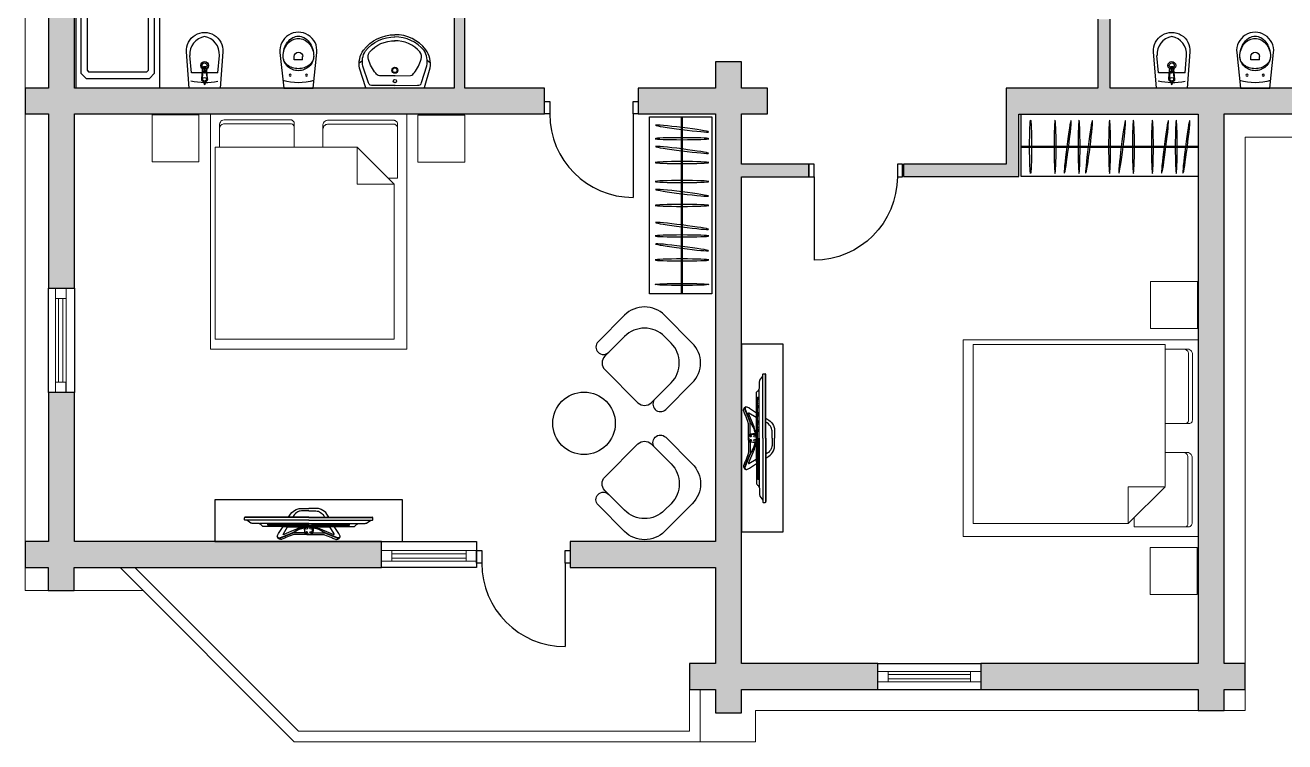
# Model space of a CAD drawing. Header units: millimetres. Extents: x 206455 to 265096, y 21531 to 53708.
# Drawn here: x 246737 to 258827, y 21531 to 28403 of the extents above; entities that cross this region are included whole.
import ezdxf

# ---------------------------------------------------------------- set-up
doc = ezdxf.new("R2010")
doc.units = ezdxf.units.MM
for name, color, linetype in [('dwgmodels.com', 250, 'Continuous'), ('furniture _san', 36, 'Continuous'), ('hatches', 8, 'Continuous'), ('wall', 5, 'Continuous')]:
    doc.layers.add(name, color=color, linetype=linetype)

# ---------------------------------------------------------------- blocks, each defined once
blk = doc.blocks.new('bed 343')
at = {"color": 0, "linetype": 'Continuous', "lineweight": 15, "ltscale": 0.13}
for points in [[(-12, 1498), (-461, 1498), (-461, 1049), (-12, 1049)], [(-8, -1502), (-458, -1502), (-458, -1053), (-8, -1053)]]:
    blk.add_lwpolyline(points, close=True, dxfattribs=at)
at = {"color": 0, "linetype": 'Continuous', "lineweight": 15, "ltscale": 0.2}
blk.add_lwpolyline([(0, 942), (-2257, 942), (-2257, -942), (0, -942)], close=True, dxfattribs=at)
for points in [[(-616, 770), (-616, 763), (-616, 851), (-88, 851), (-85, 851), (-79, 848), (-73, 843), (-68, 837), (-65, 833), (-63, 829), (-62, 825), (-60, 819), (-60, 816), (-60, 180), (-63, 168), (-69, 157), (-75, 149), (-85, 143), (-94, 138), (-102, 136), (-319, 136), (-140, 136), (-129, 141), (-117, 146), (-106, 157), (-102, 166), (-100, 174), (-99, 180), (-99, 818), (-99, 827), (-103, 834), (-108, 841), (-114, 846), (-121, 850), (-122, 851)], [(-319, 465), (-319, -898), (-2161, -898), (-2161, 819), (-673, 819), (-673, 466), (-319, 466), (-673, 819)], [(-317, -140), (-317, -140), (-317, -140), (-83, -140), (-80, -140), (-74, -143), (-68, -148), (-63, -154), (-60, -158), (-58, -162), (-57, -166), (-55, -172), (-55, -175), (-55, -811), (-58, -823), (-64, -834), (-70, -842), (-80, -848), (-89, -853), (-97, -855), (-314, -855), (-135, -855), (-124, -850), (-112, -845), (-101, -834), (-97, -825), (-95, -817), (-94, -811), (-94, -173), (-94, -164), (-98, -157), (-103, -150), (-109, -145), (-116, -141), (-117, -140)]]:
    blk.add_lwpolyline(points, dxfattribs=at)
blk = doc.blocks.new('ward46')
at = {"color": 0}
for p, q in [((283, 1700), (283, 0)), ((293, 1700), (293, 0))]:
    blk.add_line(p, q, dxfattribs=at)
for points in [[(600, 0), (0, 0), (0, 1700), (600, 1700)], [(600, 1700), (600, 0)]]:
    blk.add_lwpolyline(points, dxfattribs=at)
blk.add_ellipse((287, 1609), major_axis=(256, 0), ratio=0.03669, dxfattribs=at)
at = {"color": 0, "extrusion": (0, 0, -1)}
for centre, major_axis in [((287, 1374), (256, 0)), ((286, 1253), (254, -32)), ((287, 1144), (256, 0)), ((286, 1048), (254, -32)), ((287, 851), (256, 0)), ((286, 730), (254, -32)), ((287, 622), (256, 0)), ((287, 440), (256, 0)), ((286, 319), (254, -32)), ((287, 211), (256, 0)), ((286, 114), (254, -32))]:
    blk.add_ellipse(centre, major_axis=major_axis, ratio=0.03669, dxfattribs=at)
blk = doc.blocks.new('wash b1')
at = {"color": 0}
for p, q in [((-311, -264), (-342, -239)), ((311, -264), (342, -239))]:
    blk.add_line(p, q, dxfattribs=at)
for points in [[(0, 0), (-279, 0, 0.349334), (-284, -4), (-338, -191, 0.210862), (-299, -365, 0.238221), (-1, -511, -0.006376)], [(-3, 0), (276, 0, -0.349334), (281, -4), (338, -191, -0.210862), (299, -365, -0.236938), (-1, -511, 0.006376)], [(0, -25), (-216, -25, 0.390337), (-256, -51), (-308, -212, 0.183446), (-282, -357, 0.232242), (0, -490, 0.646667)], [(0, -116), (-151, -119, 0.204561), (-187, -147, 0.107345), (-252, -274, 0.24654), (-242, -344, 0.234802), (1, -452, 0.791678)], [(-3, -116), (149, -119, -0.218686), (184, -142, -0.103144), (252, -274, -0.24654), (242, -344, -0.232404), (-4, -452, -0.791678)], [(-3, -25), (213, -25, -0.390337), (253, -51), (308, -212, -0.183446), (282, -357, -0.230237), (-3, -490, -0.646667)]]:
    blk.add_lwpolyline(points, format="xyb", dxfattribs=at)
for centre, radius in [((0, -66), 16), ((0, -170), 29), ((0, -170), 22)]:
    blk.add_circle(centre, radius, dxfattribs=at)
blk = doc.blocks.new('v1')
at = {"color": 0}
for p, q in [((41, -270), (-41, -270)), ((-41, -270), (-41, -303)), ((41, -270), (41, -303))]:
    blk.add_line(p, q, dxfattribs=at)
blk.add_lwpolyline([(-141, 0), (141, 0), (177, -339, -1.109549), (-177, -339), (-141, 0)], format="xyb", dxfattribs=at)
for centre in [(-78, -123), (78, -123)]:
    blk.add_circle(centre, 9.95, dxfattribs=at)
for centre, radius, start, end in [((0, -615), 564, 74.7124, 105.2876), ((-9, -307), 138, 133.1854, 156.1873), ((-9, -307), 138, 133.1854, 156.1873), ((-26, -315), 124, 128.9942, 152.905), ((-3, -313), 146, 111.2448, 133.1854), ((-3, -313), 146, 111.2448, 133.1854), ((-10, -335), 149, 108.5391, 128.9942), ((0, -322), 156, 90, 111.2448), ((0, -322), 156, 90, 111.2448), ((0, -365), 180, 90, 108.5391), ((0, -322), 156, 68.7552, 90), ((0, -322), 156, 68.7552, 90), ((0, -365), 180, 71.4609, 90), ((3, -313), 146, 46.8146, 68.7552), ((3, -313), 146, 46.8146, 68.7552), ((10, -335), 149, 51.0058, 71.4609), ((9, -307), 138, 23.8127, 46.8146), ((9, -307), 138, 23.8127, 46.8146), ((26, -315), 124, 27.095, 51.0058), ((-17, -303), 129, 156.1873, 180), ((-17, -303), 129, 156.1873, 180), ((-50, -303), 96.8, 152.905, 180), ((109, -303), 256, 180, 197.3785), ((55, -303), 202, 180, 199.4203), ((55, -303), 202, 180, 199.4203), ((0, -303), 41.2, 180, 0), ((-109, -303), 256, 342.6215, 0), ((-55, -303), 202, 340.5797, 0), ((-55, -303), 202, 340.5797, 0), ((17, -303), 129, 0, 23.8127), ((17, -303), 129, 0, 23.8127), ((50, -303), 96.8, 0, 27.095), ((28, -313), 173, 199.4203, 220.4025), ((28, -313), 173, 199.4203, 220.4025), ((56, -320), 200, 197.3785, 217.0738), ((11, -327), 151, 220.4025, 244.0498), ((11, -327), 151, 220.4025, 244.0498), ((22, -346), 157, 217.0738, 241.268), ((0, -350), 125, 244.0498, 270), ((0, -350), 125, 244.0498, 270), ((0, -385), 112, 241.268, 270), ((0, -350), 125, 270, 295.9502), ((0, -350), 125, 270, 295.9502), ((0, -385), 112, 270, 298.732), ((-22, -346), 157, 298.732, 322.9262), ((-11, -327), 151, 295.9502, 319.5975), ((-11, -327), 151, 295.9502, 319.5975), ((-28, -313), 173, 319.5975, 340.5797), ((-28, -313), 173, 319.5975, 340.5797), ((-56, -320), 200, 322.9262, 342.6215)]:
    blk.add_arc(centre, radius, start, end, dxfattribs=at)
blk = doc.blocks.new('mixer4bidet(plan)')
at = {"color": 0}
for p, q in [((-28, 2), (-35, 2)), ((0, 28), (94, 21)), ((97, 18), (97, -18)), ((97, 11), (104, 11)), ((104, 13), (112, 13)), ((113, 12), (121, 12)), ((-28, -2), (-35, -2)), ((0, -28), (94, -21)), ((97, -11), (104, -11)), ((104, -13), (112, -13)), ((113, -12), (121, -12))]:
    blk.add_line(p, q, dxfattribs=at)
blk.add_circle((-42, 0), 6.91, dxfattribs=at)
for centre, radius, start, end in [((0, 0), 27.5, 45.2651, 314.7349), ((0, 0), 24.5, 55.034, 65.9105), ((15, 22), 2, 235.034, 267.8471), ((94, 18), 3, 0, 86.3288), ((0, 0), 24.5, 294.0895, 304.966), ((15, -22), 2, 92.1529, 124.966), ((94, -18), 3, 273.6712, 0)]:
    blk.add_arc(centre, radius, start, end, dxfattribs=at)
for centre, major_axis, ratio, start_param, end_param in [((0, 0), (90.3, 0), 0.221476, 4.880525, 7.685846), ((104, 0), (0, 13), 0.174484, 2.579523, 6.845255), ((104, 0), (0, -11), 0.174139, 0, 3.141593), ((112, 0), (0, 13), 0.174484, 3.141593, 6.283185), ((121, 0), (0, 12), 0.174139, 3.141593, 6.283185)]:
    blk.add_ellipse(centre, major_axis=major_axis, ratio=ratio, start_param=start_param, end_param=end_param, dxfattribs=at)
blk.add_ellipse((70, 0), major_axis=(-10, 0), ratio=0.2, dxfattribs=at)
blk = doc.blocks.new('bide')
at = {"color": 0}
for p, q in [((-127, -145), (-142, -311)), ((-127, -145), (127, -145)), ((127, -145), (142, -311))]:
    blk.add_line(p, q, dxfattribs=at)
for points in [[(-148, 0), (148, 0), (174, -346, -1.078725), (-174, -346), (-148, 0)], [(-127, -63, -0.110662), (131, -66)]]:
    blk.add_lwpolyline(points, format="xyb", dxfattribs=at)
for centre, radius in [((0, -84), 17.5), ((0, -216), 37.4), ((0, -216), 23.9)]:
    blk.add_circle(centre, radius, dxfattribs=at)
for centre, start, end in [((30, -324), 175.5479, 259.9546), ((-30, -324), 280.0454, 4.4521)]:
    blk.add_arc(centre, 172, start, end, dxfattribs=at)
at = {"color": 0, "xscale": -1, "rotation": 90}
blk.add_blockref('mixer4bidet(plan)', (0, -84), dxfattribs=at)
blk = doc.blocks.new('1700 v')
at = {"color": 0}
for p, q in [((135, 354), (85, 304)), ((719, 354), (135, 354)), ((750, 323), (719, 354)), ((1059, 323), (1090, 354)), ((1577, 354), (1090, 354)), ((1627, 304), (1577, 354)), ((85, 304), (85, -304)), ((160, 294), (145, 279)), ((145, 279), (145, -279)), ((719, 294), (160, 294)), ((1552, 294), (719, 294)), ((1059, 323), (750, 323)), ((1567, 278), (1552, 294)), ((1567, -278), (1567, 278)), ((1589, 284), (1589, -284)), ((1666, 284), (1589, 284)), ((1666, 238), (1589, 238)), ((1666, 230), (1589, 230)), ((1627, 284), (1627, 304)), ((1666, -284), (1666, 284)), ((85, -304), (135, -354)), ((85, -304), (85, -304)), ((145, -279), (160, -294)), ((145, -279), (145, -279)), ((160, -294), (719, -294)), ((719, -294), (1552, -294)), ((750, -323), (719, -354)), ((750, -323), (1059, -323)), ((1059, -323), (1090, -354)), ((1552, -294), (1567, -278)), ((1577, -354), (1627, -304)), ((1666, -235), (1589, -235)), ((1666, -243), (1589, -243)), ((1589, -284), (1666, -284)), ((1627, -304), (1627, -284)), ((135, -354), (719, -354)), ((1090, -354), (1577, -354))]:
    blk.add_line(p, q, dxfattribs=at)
blk.add_lwpolyline([(0, 400), (1700, 400), (1700, -400), (0, -400)], close=True, dxfattribs=at)
blk = doc.blocks.new('door900')
at = {"color": 0}
for points in [[(-900, 0), (-900, 120), (-850, 120), (-850, 0), (-900, 0)], [(-50, 0), (-50, 120), (0, 120), (0, 0), (-50, 0)], [(-50, 0), (-50, -800)]]:
    blk.add_lwpolyline(points, dxfattribs=at)
blk.add_arc((-50, 0), 800, 180, 270, dxfattribs=at)
blk = doc.blocks.new('tv table23')
at = {"color": 0}
blk.add_lwpolyline([(0, -900), (400, -900), (400, 900), (0, 900), (0, -900)], dxfattribs=at)
blk = doc.blocks.new('LG-55-la6208-4 top')
at = {"layer": 'dwgmodels.com', "color": 0}
for p, q in [((0, 0), (-139, 0)), ((0, 0), (139, 0)), ((0, -105), (-473, -105)), ((0, -77), (-432, -77)), ((0, -89), (-389, -89)), ((0, -77), (432, -77)), ((0, -89), (389, -89)), ((0, -105), (473, -105)), ((0, -163), (-616, -163)), ((0, -140), (-613, -140)), ((0, -168), (-609, -168)), ((0, -140), (613, -140)), ((0, -163), (616, -163)), ((0, -168), (609, -168))]:
    blk.add_line(p, q, dxfattribs=at)
for points in [[(-139, 0, -0.087489), (-151, 2, -0.012567), (-221, 29, 0.010337), (-258, 44, 0.091985), (-266, 46, 0.050664), (-280, 44, 0.157379), (-293, 37), (-300, 25, 0.203619), (-301, 14)], [(-301, 14, 0.03963), (-289, -12), (-244, -77)], [(-300, 25), (-296, 30, -0.176327), (-288, 34, -0.124023), (-276, 33), (-156, -15, -0.043017), (-146, -20, 0.007168), (-119, -37, 0.035791), (-88, -52, 0.053078), (-45, -64), (-38, -64)], [(-297, 23), (-294, 28, -0.176327), (-288, 31, -0.122846), (-277, 30), (-158, -18, -0.043017), (-147, -23, 0.007168), (-120, -39, 0.035791), (-89, -55, 0.053299), (-45, -67), (-38, -68)], [(-44, -74), (-44, -70), (-59, -68, -0.030959), (-103, -57, -0.025373), (-132, -46, -0.003627), (-148, -40, 0.002957), (-237, -1, 0.075709), (-242, 0, 0.421822), (-244, -2, 0.125069), (-243, -6), (-202, -76)], [(300, 25), (296, 30, 0.176327), (288, 34, 0.124023), (276, 33), (156, -15, 0.043017), (146, -20, -0.007168), (119, -37, -0.035791), (88, -52, -0.053078), (45, -64), (38, -64)], [(297, 23), (294, 28, 0.176327), (288, 31, 0.122846), (277, 30), (158, -18, 0.043017), (147, -23, -0.007168), (120, -39, -0.035791), (89, -55, -0.053299), (45, -67), (38, -68)], [(44, -74), (44, -70), (59, -68, 0.030959), (103, -57, 0.025373), (132, -46, 0.003627), (148, -40, -0.002957), (237, -1, -0.075709), (242, 0, -0.421822), (244, -2, -0.125069), (243, -6), (202, -76)], [(139, 0, 0.087489), (151, 2, 0.012567), (221, 29, -0.010337), (258, 44, -0.091985), (266, 46, -0.050664), (280, 44, -0.157379), (293, 37), (300, 25, -0.203619), (301, 14)], [(301, 14, -0.03963), (289, -12), (244, -77)], [(-432, -77, 0.185144), (-446, -84, -0.014846), (-455, -93, -0.123556), (-479, -107, -0.051646), (-481, -108), (-542, -108, 0.115088), (-556, -111), (-595, -140)], [(-389, -89), (-392, -91, 0.150292), (-393, -96), (-393, -102), (0, -102)], [(-38, -15, -0.048999), (-42, -17, -0.126237), (-48, -18), (-150, -18)], [(-45, -64), (-39, -19, -0.06881), (-38, -15, -0.311157), (-17, -1), (0, -1)], [(0, -5), (-17, -5, 0.176327), (-27, -9, 0.18738), (-36, -27), (-38, -74)], [(45, -64), (39, -19, 0.06881), (38, -15, 0.311157), (17, -1), (0, -1)], [(0, -5), (17, -5, -0.176327), (27, -9, -0.18738), (36, -27), (38, -74)], [(389, -89), (392, -91, -0.150292), (393, -96), (393, -102), (0, -102)], [(38, -15, 0.048999), (42, -17, 0.126237), (48, -18), (150, -18)], [(432, -77, -0.185144), (446, -84, 0.014846), (455, -93, 0.123556), (479, -107, 0.051646), (481, -108), (542, -108, -0.115088), (556, -111), (595, -140)], [(-193, -168), (-174, -197, 0.052137), (-174, -197, 0.127134), (-121, -241, 0.092146), (-83, -251, 0.038202)], [(0, -227), (-69, -227, -0.149981), (-114, -213, -0.12639), (-153, -168, 0.883679)], [(0, -227), (69, -227, 0.149981), (114, -213, 0.12639), (153, -168, -0.883679)], [(193, -168), (174, -197, -0.052137), (174, -197, -0.127134), (121, -241, -0.092146), (83, -251, -0.038202)]]:
    blk.add_lwpolyline(points, format="xyb", dxfattribs=at)
for points in [[(-387, -102), (-387, -98), (-389, -98), (-389, -102)], [(-381, -102), (-381, -98), (-383, -98), (-383, -102)], [(-375, -102), (-375, -98), (-377, -98), (-377, -102)], [(-369, -102), (-369, -98), (-370, -98), (-370, -102)], [(-363, -102), (-363, -98), (-364, -98), (-364, -102)], [(-356, -102), (-356, -98), (-358, -98), (-358, -102)], [(-350, -102), (-350, -98), (-352, -98), (-352, -102)], [(-344, -102), (-344, -98), (-346, -98), (-346, -102)], [(-338, -102), (-338, -98), (-340, -98), (-340, -102)], [(-332, -102), (-332, -98), (-334, -98), (-334, -102)], [(-326, -102), (-326, -98), (-327, -98), (-327, -102)], [(-320, -102), (-320, -98), (-321, -98), (-321, -102)], [(-313, -102), (-313, -98), (-315, -98), (-315, -102)], [(-307, -102), (-307, -98), (-309, -98), (-309, -102)], [(-301, -102), (-301, -98), (-303, -98), (-303, -102)], [(-295, -102), (-295, -98), (-297, -98), (-297, -102)], [(-289, -102), (-289, -98), (-291, -98), (-291, -102)], [(-283, -102), (-283, -98), (-285, -98), (-285, -102)], [(-277, -102), (-277, -98), (-278, -98), (-278, -102)], [(-271, -102), (-271, -98), (-272, -98), (-272, -102)], [(-264, -102), (-264, -98), (-266, -98), (-266, -102)], [(-258, -102), (-258, -98), (-260, -98), (-260, -102)], [(-252, -102), (-252, -98), (-254, -98), (-254, -102)], [(-246, -102), (-246, -98), (-248, -98), (-248, -102)], [(-240, -102), (-240, -98), (-242, -98), (-242, -102)], [(-234, -102), (-234, -98), (-235, -98), (-235, -102)], [(-228, -102), (-228, -98), (-229, -98), (-229, -102)], [(-221, -102), (-221, -98), (-223, -98), (-223, -102)], [(-215, -102), (-215, -98), (-217, -98), (-217, -102)], [(-209, -102), (-209, -98), (-211, -98), (-211, -102)], [(-203, -102), (-203, -98), (-205, -98), (-205, -102)], [(-197, -102), (-197, -98), (-199, -98), (-199, -102)], [(-191, -102), (-191, -98), (-193, -98), (-193, -102)], [(-185, -102), (-185, -98), (-186, -98), (-186, -102)], [(-179, -102), (-179, -98), (-180, -98), (-180, -102)], [(-172, -102), (-172, -98), (-174, -98), (-174, -102)], [(-166, -102), (-166, -98), (-168, -98), (-168, -102)], [(-160, -102), (-160, -98), (-162, -98), (-162, -102)], [(-154, -102), (-154, -98), (-156, -98), (-156, -102)], [(-148, -102), (-148, -98), (-150, -98), (-150, -102)], [(-142, -102), (-142, -98), (-143, -98), (-143, -102)], [(-136, -102), (-136, -98), (-137, -98), (-137, -102)], [(-129, -102), (-129, -98), (-131, -98), (-131, -102)], [(-123, -102), (-123, -98), (-125, -98), (-125, -102)], [(-117, -102), (-117, -98), (-119, -98), (-119, -102)], [(-111, -102), (-111, -98), (-113, -98), (-113, -102)], [(-105, -102), (-105, -98), (-107, -98), (-107, -102)], [(-99, -102), (-99, -98), (-101, -98), (-101, -102)], [(-93, -102), (-93, -98), (-94, -98), (-94, -102)], [(-87, -102), (-87, -98), (-88, -98), (-88, -102)], [(-80, -102), (-80, -98), (-82, -98), (-82, -102)], [(-74, -102), (-74, -98), (-76, -98), (-76, -102)], [(-68, -102), (-68, -98), (-70, -98), (-70, -102)], [(-62, -102), (-62, -98), (-64, -98), (-64, -102)], [(-56, -102), (-56, -98), (-58, -98), (-58, -102)], [(-50, -102), (-50, -98), (-51, -98), (-51, -102)], [(-44, -102), (-44, -98), (-45, -98), (-45, -102)], [(-37, -102), (-37, -98), (-39, -98), (-39, -102)], [(-31, -102), (-31, -98), (-33, -98), (-33, -102)], [(31, -102), (31, -98), (33, -98), (33, -102)], [(37, -102), (37, -98), (39, -98), (39, -102)], [(44, -102), (44, -98), (45, -98), (45, -102)], [(50, -102), (50, -98), (51, -98), (51, -102)], [(56, -102), (56, -98), (58, -98), (58, -102)], [(62, -102), (62, -98), (64, -98), (64, -102)], [(68, -102), (68, -98), (70, -98), (70, -102)], [(74, -102), (74, -98), (76, -98), (76, -102)], [(80, -102), (80, -98), (82, -98), (82, -102)], [(87, -102), (87, -98), (88, -98), (88, -102)], [(93, -102), (93, -98), (94, -98), (94, -102)], [(99, -102), (99, -98), (101, -98), (101, -102)], [(105, -102), (105, -98), (107, -98), (107, -102)], [(111, -102), (111, -98), (113, -98), (113, -102)], [(117, -102), (117, -98), (119, -98), (119, -102)], [(123, -102), (123, -98), (125, -98), (125, -102)], [(129, -102), (129, -98), (131, -98), (131, -102)], [(136, -102), (136, -98), (137, -98), (137, -102)], [(142, -102), (142, -98), (143, -98), (143, -102)], [(148, -102), (148, -98), (150, -98), (150, -102)], [(154, -102), (154, -98), (156, -98), (156, -102)], [(160, -102), (160, -98), (162, -98), (162, -102)], [(166, -102), (166, -98), (168, -98), (168, -102)], [(172, -102), (172, -98), (174, -98), (174, -102)], [(179, -102), (179, -98), (180, -98), (180, -102)], [(185, -102), (185, -98), (186, -98), (186, -102)], [(191, -102), (191, -98), (193, -98), (193, -102)], [(197, -102), (197, -98), (199, -98), (199, -102)], [(203, -102), (203, -98), (205, -98), (205, -102)], [(209, -102), (209, -98), (211, -98), (211, -102)], [(215, -102), (215, -98), (217, -98), (217, -102)], [(221, -102), (221, -98), (223, -98), (223, -102)], [(228, -102), (228, -98), (229, -98), (229, -102)], [(234, -102), (234, -98), (235, -98), (235, -102)], [(240, -102), (240, -98), (242, -98), (242, -102)], [(246, -102), (246, -98), (248, -98), (248, -102)], [(252, -102), (252, -98), (254, -98), (254, -102)], [(258, -102), (258, -98), (260, -98), (260, -102)], [(264, -102), (264, -98), (266, -98), (266, -102)], [(271, -102), (271, -98), (272, -98), (272, -102)], [(277, -102), (277, -98), (278, -98), (278, -102)], [(283, -102), (283, -98), (285, -98), (285, -102)], [(289, -102), (289, -98), (291, -98), (291, -102)], [(295, -102), (295, -98), (297, -98), (297, -102)], [(301, -102), (301, -98), (303, -98), (303, -102)], [(307, -102), (307, -98), (309, -98), (309, -102)], [(313, -102), (313, -98), (315, -98), (315, -102)], [(320, -102), (320, -98), (321, -98), (321, -102)], [(326, -102), (326, -98), (327, -98), (327, -102)], [(332, -102), (332, -98), (334, -98), (334, -102)], [(338, -102), (338, -98), (340, -98), (340, -102)], [(344, -102), (344, -98), (346, -98), (346, -102)], [(350, -102), (350, -98), (352, -98), (352, -102)], [(356, -102), (356, -98), (358, -98), (358, -102)], [(363, -102), (363, -98), (364, -98), (364, -102)], [(369, -102), (369, -98), (370, -98), (370, -102)], [(375, -102), (375, -98), (377, -98), (377, -102)], [(381, -102), (381, -98), (383, -98), (383, -102)], [(387, -102), (387, -98), (389, -98), (389, -102)], [(-616, -142), (-616, -162)], [(616, -142), (616, -162)], [(-83, -251), (0, -251)], [(83, -251), (0, -251)]]:
    blk.add_lwpolyline(points, dxfattribs=at)
for centre, radius in [((-20, -61), 9.83), ((-20, -22), 8.15), ((20, -61), 9.83), ((20, -22), 8.15)]:
    blk.add_circle(centre, radius, dxfattribs=at)
for centre, radius, start, end in [((-17, -9243), 9169, 89.8929, 91.4168), ((17, -9243), 9169, 88.5832, 90.1071), ((-613, -142), 2.56, 90, 180), ((-609, -162), 6.82, 180, 270), ((609, -162), 6.82, 270, 0), ((613, -142), 2.56, 0, 90)]:
    blk.add_arc(centre, radius, start, end, dxfattribs=at)
blk = doc.blocks.new('tv t2')
at = {"color": 0}
blk.add_blockref('tv table23', (0, 0), dxfattribs=at)
at = {"color": 0, "rotation": 90}
blk.add_blockref('LG-55-la6208-4 top', (66, 0), dxfattribs=at)
blk = doc.blocks.new('armchair 0556')
at = {"color": 0}
for p, q in [((-630, 459), (-270, 459)), ((-414, 315), (-684, 315)), ((-774, 225), (-774, -225)), ((0, -189), (0, 189)), ((-144, -45), (-144, 45)), ((-684, -315), (-414, -315)), ((-630, -459), (-270, -459))]:
    blk.add_line(p, q, dxfattribs=at)
for centre, radius, start, end in [((-630, 387), 72, 90, 270), ((-270, 189), 270, 360, 90), ((-684, 225), 90, 90, 180), ((-414, 45), 270, 360, 90), ((-414, -45), 270, 270, 360), ((-684, -225), 90, 180, 270), ((-270, -189), 270, 270, 360), ((-630, -387), 72, 90, 270)]:
    blk.add_arc(centre, radius, start, end, dxfattribs=at)

msp = doc.modelspace()

# ---------------------------------------------------------------- hatches: boundary and pattern name
at = {"layer": 'hatches', "true_color": 0x474847}
h = msp.add_hatch(color=59, dxfattribs=at)
h.paths.add_polyline_path([(247209, 29762), (247209, 30110), (246959, 30110), (246959, 27801), (246737, 27801), (246737, 27552), (246959, 27552), (246959, 25882), (247209, 25882), (247209, 27552), (251721, 27552), (251721, 27801), (250955, 27801), (250955, 29642), (251713, 29642), (251713, 29762), (250699, 29762), (250699, 29642), (250855, 29642), (250855, 27801), (247209, 27801), (247209, 29642), (249899, 29642), (249899, 29762)])
h.paths.add_polyline_path([(249334, 33372), (249334, 33622), (247209, 33622), (247209, 33840), (246959, 33840), (246959, 33622), (246738, 33622), (246738, 33372), (246959, 33372), (246959, 31932), (247209, 31932), (247209, 33372)])
h.paths.add_polyline_path([(254301, 33622), (253612, 33622), (253612, 33841), (253363, 33841), (253363, 33622), (251152, 33622), (251152, 33372), (253362, 33372), (253362, 29762), (252613, 29762), (252613, 29642), (253611, 29642), (253611, 33372), (254301, 33372)])
h.paths.add_polyline_path([(255290, 33622), (256824, 33622), (256824, 33372), (255987, 33372), (255987, 29762), (256087, 29762), (256087, 29642), (255867, 29642), (255867, 33372), (255290, 33372)])
h.paths.add_polyline_path([(257813, 33372), (259427, 33372), (259427, 31839), (259677, 31839), (259677, 33372), (259897, 33372), (259897, 33622), (259677, 33622), (259677, 33840), (259426, 33840), (259426, 33622), (257813, 33622)])
h.paths.add_polyline_path([(259427, 30319), (257032, 30319), (257032, 29762), (256987, 29762), (256987, 29642), (257032, 29642), (257032, 29261), (257152, 29261), (257152, 30220), (259427, 30220), (259427, 27801), (258246, 27801), (258246, 27801), (257996, 27801), (257152, 27801), (257152, 28461), (257032, 28461), (257032, 27801), (256174, 27801), (256153, 27801), (256153, 27071), (255168, 27071), (255168, 26951), (256273, 26951), (256273, 27050), (256273, 27551), (257996, 27551), (257996, 22281), (255909, 22281), (255909, 22031), (257996, 22031), (257996, 21831), (258246, 21831), (258246, 22031), (258446, 22031), (258446, 22281), (258246, 22281), (258246, 27552), (259427, 27552), (259427, 27331), (259677, 27331), (259677, 27552), (259896, 27552), (259896, 27801), (259677, 27801), (259677, 31039), (259427, 31039)])
h.paths.add_polyline_path([(254920, 22031), (254920, 22281), (253612, 22281), (253612, 26950), (254258, 26950), (254258, 27070), (253612, 27070), (253612, 27552), (253863, 27552), (253863, 27801), (253612, 27801), (253612, 28051), (253362, 28051), (253362, 27801), (252621, 27801), (252621, 27552), (253362, 27552), (253362, 23452), (251969, 23452), (251969, 23202), (253362, 23202), (253362, 22281), (253114, 22281), (253114, 22031), (253363, 22031), (253363, 21810), (253612, 21810), (253612, 22031)])
h.paths.add_polyline_path([(247209, 24882), (246959, 24882), (246959, 23452), (246737, 23452), (246737, 23202), (246957, 23202), (246957, 22981), (247207, 22981), (247207, 23202), (250156, 23202), (250156, 23452), (247209, 23452)])

# ---------------------------------------------------------------- linework, layer by layer
at = {"layer": 'furniture _san'}
msp.add_circle((252101, 24585), 300, dxfattribs=at)
at = {"layer": 'wall', "color": 250, "linetype": 'Continuous', "lineweight": 15, "ltscale": 0.13}
for p, q in [((247057, 25783), (247057, 24981)), ((247099, 24981), (247099, 25783)), ((250969, 23335), (250255, 23335)), ((250255, 23293), (250969, 23293)), ((255810, 22177), (255019, 22177)), ((255019, 22135), (255810, 22135))]:
    msp.add_line(p, q, dxfattribs=at)
at = {"layer": 'wall', "color": 18, "linetype": 'Continuous', "lineweight": 0, "ltscale": 0.13, "true_color": 0x000000}
for points in [[(259896, 33840), (246738, 33840), (246738, 22981), (247869, 22981)], [(253214, 21532), (253747, 21532), (253747, 21831), (258446, 21831), (258446, 27331), (259897, 27331), (259897, 27828)]]:
    msp.add_lwpolyline(points, dxfattribs=at)
at = {"layer": 'wall'}
for points in [[(246959, 30110), (246959, 27801), (246737, 27801), (246737, 27552), (246959, 27552), (246959, 25882), (247209, 25882), (247209, 25882), (247209, 27552), (251721, 27552), (251721, 27801), (250955, 27801), (250955, 29642)], [(250855, 29642), (250855, 27801), (247209, 27801), (247209, 29642)], [(257032, 28461), (257032, 27801), (256174, 27801), (256153, 27801), (256153, 27071), (255168, 27071), (255168, 26951), (256273, 26951), (256273, 27050), (256273, 27050), (256273, 27551), (257996, 27551), (257996, 22281), (255909, 22281), (255909, 22031), (257996, 22031), (257996, 21831), (258246, 21831), (258246, 22031), (258446, 22031), (258446, 22281), (258246, 22281), (258246, 27552), (259427, 27552)], [(259427, 27801), (258246, 27801), (258246, 27801), (257996, 27801), (257996, 27801), (257152, 27801), (257152, 28461)]]:
    msp.add_lwpolyline(points, dxfattribs=at)
for points in [[(254920, 22031), (254920, 22281), (253612, 22281), (253612, 26950), (254258, 26950), (254258, 27070), (253612, 27070), (253612, 27552), (253863, 27552), (253863, 27801), (253612, 27801), (253612, 28051), (253362, 28051), (253362, 27801), (252621, 27801), (252621, 27552), (253362, 27552), (253362, 23452), (251969, 23452), (251969, 23202), (253362, 23202), (253362, 22281), (253114, 22281), (253114, 22031), (253363, 22031), (253363, 21810), (253612, 21810), (253612, 22031)], [(247209, 24882), (246959, 24882), (246959, 23452), (246737, 23452), (246737, 23202), (246957, 23202), (246957, 22981), (247207, 22981), (247207, 23202), (250156, 23202), (250156, 23452), (247209, 23452)]]:
    msp.add_lwpolyline(points, close=True, dxfattribs=at)
at = {"layer": 'wall', "color": 18, "true_color": 0x000000}
for points in [[(246959, 24882), (246959, 25882)], [(247209, 25882), (247209, 24882)], [(250156, 23452), (251069, 23452), (251069, 23202), (250156, 23202)], [(254920, 22281), (255909, 22281)], [(254920, 22031), (255909, 22031)]]:
    msp.add_lwpolyline(points, dxfattribs=at)
at = {"layer": 'wall', "color": 250, "linetype": 'Continuous', "lineweight": 15, "ltscale": 0.13}
for points in [[(247129, 25882), (247129, 25783), (247029, 25783), (247029, 25882)], [(247128, 24981), (247128, 24882), (247029, 24882), (247029, 24981)], [(250156, 23364), (250255, 23364), (250255, 23264), (250156, 23264)], [(250969, 23364), (251069, 23364), (251069, 23264), (250969, 23264)], [(254920, 22206), (255019, 22206), (255019, 22107), (254920, 22107)], [(255810, 22206), (255909, 22206), (255909, 22107), (255810, 22107)]]:
    msp.add_lwpolyline(points, close=True, dxfattribs=at)
at = {"layer": 'wall', "color": 250, "linetype": 'Continuous', "lineweight": 0, "ltscale": 0.13}
for points in [[(247129, 24882), (247129, 25882), (247029, 25882), (247029, 24882)], [(251069, 23364), (250156, 23364), (250156, 23264), (251069, 23264)], [(255909, 22206), (254920, 22206), (254920, 22107), (255909, 22107)]]:
    msp.add_lwpolyline(points, close=True, dxfattribs=at)
at = {"layer": 'wall', "color": 250, "linetype": 'Continuous', "lineweight": 15, "ltscale": 0.13}
msp.add_lwpolyline([(253114, 22031), (253114, 21632), (249360, 21632), (247969, 23023), (247789, 23202), (247649, 23202), (249319, 21531), (253214, 21531), (253214, 22031)], dxfattribs=at)

# ---------------------------------------------------------------- block references
at = {"layer": 'furniture _san'}
for name, p, xscale, rotation in [('1700 v', (247625, 27801), 1.059999999997672, 90), ('v1', (249359, 27801), -1, 180), ('v1', (258542, 27801), -1, 180), ('bed 343', (249458, 27552), -1, 269.9999999999983), ('bed 343', (257996, 24443), -1, 180), ('armchair 0556', (253006, 23681), -1, 134.9999823055571)]:
    msp.add_blockref(name, p, dxfattribs=dict(at, xscale=xscale, rotation=rotation))
for name, p, rotation in [('bide', (248459, 27801), 180), ('wash b1', (250286, 27801), 180.3716139733384), ('bide', (257742, 27801), 180), ('ward46', (253328, 27526), 180), ('ward46', (257996, 26951), 89.99999999999997), ('armchair 0556', (253006, 25489), 45.00001769444288), ('tv t2', (249458, 23452), 90)]:
    msp.add_blockref(name, p, dxfattribs=dict(at, rotation=rotation))
for name, p in [('door900', (252621, 27552)), ('tv t2', (253612, 24443)), ('door900', (251969, 23244))]:
    msp.add_blockref(name, p, dxfattribs=at)
at = {"layer": 'furniture _san', "xscale": -1}
msp.add_blockref('door900', (254258, 26950), dxfattribs=at)

doc.saveas('drawing.dxf')
